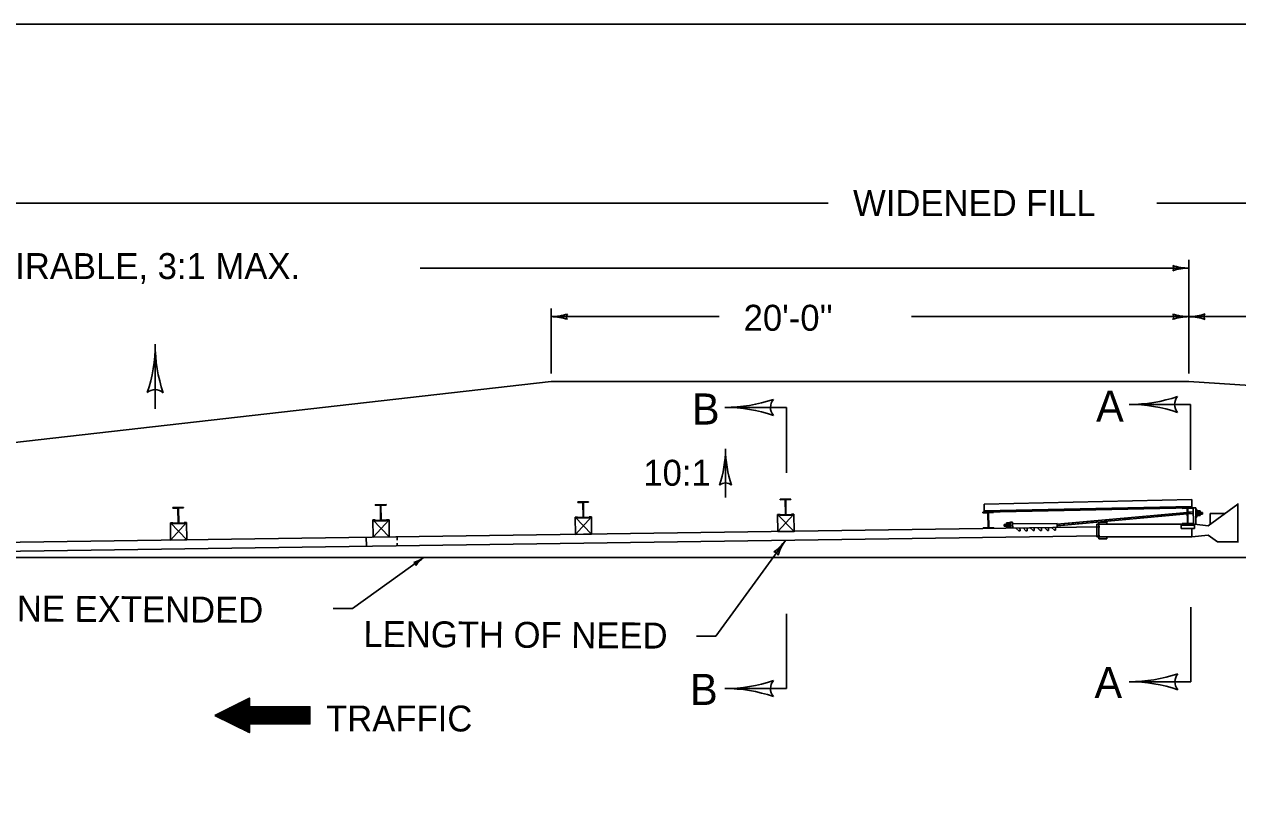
# Model space of a CAD drawing. Extents: x 1007 to 1035.5, y 1000.5 to 1021.5.
# Drawn here: x 1015.78 to 1025.15, y 1015.51 to 1021.5 of the extents above; entities that cross this region are included whole.
import ezdxf

# ---------------------------------------------------------------- set-up
doc = ezdxf.new("R2010")
doc.units = 0
for name, color, linetype in [('Level 1', 7, 'Continuous'), ('Level 10', 7, 'Continuous'), ('Level 11', 7, 'Continuous'), ('Level 2', 7, 'Continuous'), ('Level 6', 7, 'Continuous'), ('Level 7', 7, 'Continuous'), ('Level 8', 7, 'Continuous')]:
    doc.layers.add(name, color=color, linetype=linetype)

msp = doc.modelspace()

# ---------------------------------------------------------------- linework, layer by layer
at = {"layer": 'Level 1'}
for p, q in [((1012.2848, 1020.1198), (1021.9847, 1020.1198)), ((1024.5218, 1020.1198), (1033.4948, 1020.1198)), ((1024.7697, 1018.8073), (1024.7697, 1019.6823)), ((1018.8364, 1019.6198), (1024.7697, 1019.6198)), ((1019.8476, 1018.8073), (1019.8476, 1019.3073)), ((1019.8476, 1019.2448), (1021.1442, 1019.2448)), ((1022.6278, 1019.2448), (1024.7697, 1019.2448)), ((1024.7697, 1019.2448), (1026.9901, 1019.2448)), ((1016.7907, 1018.5336), (1016.7907, 1019.0336)), ((1019.8476, 1018.7448), (1012.2867, 1017.886)), ((1019.8476, 1018.7448), (1024.7697, 1018.7448)), ((1024.7697, 1018.7448), (1030.7671, 1018.3449)), ((1021.6628, 1018.5452), (1021.1883, 1018.5452)), ((1021.6628, 1018.0405), (1021.6628, 1018.5452)), ((1024.7824, 1018.5673), (1024.3079, 1018.5673)), ((1024.7824, 1018.0627), (1024.7824, 1018.5673)), ((1021.193, 1017.851), (1021.193, 1018.226)), ((1016.927, 1017.7721), (1017.0103, 1017.7732)), ((1016.927, 1017.7721), (1016.927, 1017.7682)), ((1017.0103, 1017.7732), (1017.0104, 1017.7693)), ((1018.4899, 1017.7943), (1018.5732, 1017.7954)), ((1018.4899, 1017.7943), (1018.4899, 1017.7904)), ((1018.4899, 1017.7904), (1018.5244, 1017.7909)), ((1018.5311, 1017.6789), (1018.5297, 1017.7857)), ((1018.5351, 1017.679), (1018.5337, 1017.7857)), ((1018.5388, 1017.7911), (1018.5733, 1017.7915)), ((1018.5732, 1017.7954), (1018.5733, 1017.7915)), ((1020.0522, 1017.8157), (1020.1356, 1017.8168)), ((1020.0522, 1017.8157), (1020.0523, 1017.8118)), ((1020.0523, 1017.8118), (1020.0868, 1017.8122)), ((1020.0935, 1017.7003), (1020.092, 1017.8071)), ((1020.0975, 1017.7004), (1020.096, 1017.8071)), ((1020.1011, 1017.8124), (1020.1356, 1017.8129)), ((1020.1356, 1017.8168), (1020.1356, 1017.8129)), ((1021.6146, 1017.8371), (1021.6979, 1017.8382)), ((1021.6146, 1017.8371), (1021.6146, 1017.8331)), ((1021.6146, 1017.8331), (1021.6491, 1017.8336)), ((1021.6558, 1017.7217), (1021.6544, 1017.8284)), ((1021.6598, 1017.7217), (1021.6584, 1017.8285)), ((1021.6635, 1017.8338), (1021.698, 1017.8343)), ((1021.6979, 1017.8382), (1021.698, 1017.8343)), ((1023.189, 1017.7989), (1024.7915, 1017.8339)), ((1023.1897, 1017.7368), (1023.189, 1017.7989)), ((1023.1896, 1017.7469), (1024.792, 1017.7818)), ((1023.1897, 1017.7364), (1024.7922, 1017.7714)), ((1024.7174, 1017.7698), (1024.8007, 1017.771)), ((1024.7922, 1017.77), (1024.7915, 1017.8339)), ((1024.8001, 1017.771), (1024.8002, 1017.7671)), ((1025.1468, 1017.5017), (1025.1468, 1017.8038)), ((1025.1468, 1017.7985), (1025.1468, 1017.5069)), ((1016.927, 1017.7682), (1016.9615, 1017.7686)), ((1016.9682, 1017.6567), (1016.9668, 1017.7635)), ((1016.9722, 1017.6568), (1016.9708, 1017.7635)), ((1016.9759, 1017.7688), (1017.0104, 1017.7693)), ((1018.4725, 1017.544), (1018.5956, 1017.6786)), ((1018.5774, 1017.6783), (1018.5956, 1017.6786)), ((1018.5774, 1017.6783), (1018.5775, 1017.6705)), ((1018.5956, 1017.6786), (1018.5975, 1017.5457)), ((1020.033, 1017.6982), (1020.0512, 1017.6985)), ((1020.033, 1017.6982), (1020.0348, 1017.5654)), ((1020.033, 1017.6982), (1020.1598, 1017.5671)), ((1020.0348, 1017.5654), (1020.158, 1017.6999)), ((1020.0512, 1017.6985), (1020.0514, 1017.6907)), ((1020.0514, 1017.6907), (1020.1398, 1017.6919)), ((1020.0539, 1017.6946), (1020.0884, 1017.6951)), ((1020.0539, 1017.6907), (1020.0539, 1017.6946)), ((1020.1027, 1017.6953), (1020.1372, 1017.6957)), ((1020.1373, 1017.6918), (1020.1372, 1017.6957)), ((1020.1397, 1017.6997), (1020.158, 1017.6999)), ((1020.1397, 1017.6997), (1020.1398, 1017.6919)), ((1020.158, 1017.6999), (1020.1598, 1017.5671)), ((1021.5954, 1017.7196), (1021.6136, 1017.7199)), ((1021.5954, 1017.7196), (1021.5972, 1017.5868)), ((1021.5954, 1017.7196), (1021.7222, 1017.5885)), ((1021.5972, 1017.5868), (1021.7203, 1017.7213)), ((1021.6136, 1017.7199), (1021.6137, 1017.712)), ((1021.6137, 1017.712), (1021.7022, 1017.7132)), ((1021.6162, 1017.716), (1021.6507, 1017.7165)), ((1021.6163, 1017.7121), (1021.6162, 1017.716)), ((1021.6651, 1017.7166), (1021.6996, 1017.7171)), ((1021.6996, 1017.7132), (1021.6996, 1017.7171)), ((1021.7021, 1017.7211), (1021.7203, 1017.7213)), ((1021.7021, 1017.7211), (1021.7022, 1017.7132)), ((1021.7203, 1017.7213), (1021.7222, 1017.5885)), ((1023.1791, 1017.7361), (1023.2625, 1017.7372)), ((1023.1791, 1017.7361), (1023.1792, 1017.7322)), ((1023.1792, 1017.7322), (1023.2137, 1017.7326)), ((1023.2204, 1017.6207), (1023.2189, 1017.7275)), ((1023.2244, 1017.6208), (1023.2229, 1017.7275)), ((1023.228, 1017.7328), (1023.2625, 1017.7333)), ((1023.2625, 1017.7372), (1023.2625, 1017.7333)), ((1024.7174, 1017.7698), (1024.7174, 1017.7659)), ((1024.7174, 1017.7659), (1024.7519, 1017.7664)), ((1024.7586, 1017.6545), (1024.7572, 1017.7612)), ((1024.7626, 1017.6545), (1024.7612, 1017.7613)), ((1024.7663, 1017.7666), (1024.8008, 1017.7671)), ((1016.9077, 1017.6546), (1016.926, 1017.6549)), ((1016.9077, 1017.6546), (1016.9096, 1017.5218)), ((1016.9077, 1017.6546), (1017.0346, 1017.5235)), ((1016.9096, 1017.5218), (1017.0327, 1017.6564)), ((1016.926, 1017.6549), (1016.9261, 1017.6471)), ((1016.9261, 1017.6471), (1017.0146, 1017.6483)), ((1016.9286, 1017.651), (1016.9631, 1017.6515)), ((1016.9287, 1017.6471), (1016.9286, 1017.651)), ((1016.9775, 1017.6517), (1017.012, 1017.6522)), ((1017.012, 1017.6482), (1017.012, 1017.6522)), ((1017.0145, 1017.6561), (1017.0327, 1017.6564)), ((1017.0145, 1017.6561), (1017.0146, 1017.6483)), ((1017.0327, 1017.6564), (1017.0346, 1017.5235)), ((1018.4706, 1017.6769), (1018.4889, 1017.6771)), ((1018.4706, 1017.6769), (1018.4725, 1017.544)), ((1018.4706, 1017.6769), (1018.5975, 1017.5457)), ((1018.4889, 1017.6771), (1018.489, 1017.6693)), ((1018.489, 1017.6693), (1018.5775, 1017.6705)), ((1018.4915, 1017.6732), (1018.526, 1017.6737)), ((1018.4916, 1017.6693), (1018.4915, 1017.6732)), ((1018.5404, 1017.6739), (1018.5749, 1017.6744)), ((1018.5749, 1017.6705), (1018.5749, 1017.6744)), ((1021.5972, 1017.5868), (1021.7222, 1017.5885)), ((1023.1783, 1017.6111), (1023.2667, 1017.6123)), ((1023.1808, 1017.615), (1023.2153, 1017.6155)), ((1023.1808, 1017.6111), (1023.1808, 1017.615)), ((1023.2296, 1017.6157), (1023.2641, 1017.6162)), ((1023.2642, 1017.6122), (1023.2641, 1017.6162)), ((1024.7104, 1017.6454), (1024.7104, 1017.6099)), ((1024.7165, 1017.6448), (1024.805, 1017.646)), ((1024.719, 1017.6488), (1024.7535, 1017.6492)), ((1024.7191, 1017.6448), (1024.719, 1017.6488)), ((1024.7679, 1017.6494), (1024.8024, 1017.6499)), ((1024.8018, 1017.646), (1024.8018, 1017.6499)), ((1024.8141, 1017.6454), (1024.8141, 1017.6099)), ((1016.9096, 1017.5218), (1017.0346, 1017.5235)), ((1018.4725, 1017.544), (1018.5975, 1017.5457)), ((1020.0348, 1017.5654), (1020.1598, 1017.5671)), ((1025.1468, 1017.5069), (1024.99, 1017.5069)), ((1030.7659, 1017.386), (1012.1708, 1017.386)), ((1018.3139, 1016.9945), (1018.8629, 1017.386)), ((1018.1639, 1016.9945), (1018.3139, 1016.9945)), ((1021.6628, 1016.9525), (1021.6628, 1016.5685)), ((1021.6628, 1016.9525), (1021.6628, 1016.3765)), ((1024.7847, 1017.0052), (1024.7847, 1016.6212)), ((1024.7847, 1017.0052), (1024.7847, 1016.4292)), ((1020.9685, 1016.7809), (1021.1185, 1016.7809)), ((1021.6628, 1016.3765), (1021.1883, 1016.3765)), ((1024.7847, 1016.4292), (1024.3102, 1016.4292))]:
    msp.add_line(p, q, dxfattribs=at)
msp.add_lwpolyline([(1017.2513, 1016.1692), (1017.5181, 1016.0363), (1017.5181, 1016.103), (1017.9848, 1016.103), (1017.9848, 1016.2363), (1017.5181, 1016.2363), (1017.5181, 1016.303)], close=True, dxfattribs=at)
for points in [[(1017.4584, 1016.2731), (1017.5181, 1016.2731)], [(1017.4718, 1016.2798), (1017.5181, 1016.2798)], [(1017.4851, 1016.2864), (1017.5181, 1016.2864)], [(1017.4983, 1016.2931), (1017.5181, 1016.2931)], [(1017.5116, 1016.2998), (1017.5181, 1016.2998)], [(1017.2725, 1016.1798), (1017.9848, 1016.1798)], [(1017.2858, 1016.1864), (1017.9848, 1016.1864)], [(1017.2991, 1016.1931), (1017.9848, 1016.1931)], [(1017.3123, 1016.1998), (1017.9848, 1016.1998)], [(1017.3256, 1016.2064), (1017.9848, 1016.2064)], [(1017.3389, 1016.2131), (1017.9848, 1016.2131)], [(1017.3522, 1016.2198), (1017.9848, 1016.2198)], [(1017.3655, 1016.2264), (1017.9848, 1016.2264)], [(1017.3788, 1016.2331), (1017.9848, 1016.2331)], [(1017.3921, 1016.2398), (1017.5181, 1016.2398)], [(1017.4053, 1016.2464), (1017.5181, 1016.2464)], [(1017.4053, 1016.2464), (1017.5181, 1016.2464)], [(1017.4186, 1016.2531), (1017.5181, 1016.2531)], [(1017.4319, 1016.2598), (1017.5181, 1016.2598)], [(1017.4452, 1016.2664), (1017.5181, 1016.2664)], [(1017.2568, 1016.1664), (1017.9848, 1016.1664)], [(1017.2592, 1016.1731), (1017.9848, 1016.1731)], [(1017.2703, 1016.1598), (1017.9848, 1016.1598)], [(1017.2703, 1016.1598), (1017.9848, 1016.1598)], [(1017.2837, 1016.1531), (1017.9848, 1016.1531)], [(1017.2971, 1016.1464), (1017.9848, 1016.1464)], [(1017.3104, 1016.1398), (1017.9848, 1016.1398)], [(1017.3238, 1016.1331), (1017.9848, 1016.1331)], [(1017.3373, 1016.1264), (1017.9848, 1016.1264)], [(1017.3506, 1016.1198), (1017.9848, 1016.1198)], [(1017.3639, 1016.1131), (1017.9848, 1016.1131)], [(1017.3773, 1016.1064), (1017.9848, 1016.1064)], [(1017.3841, 1016.1031), (1017.9848, 1016.1031)], [(1017.3974, 1016.0964), (1017.5181, 1016.0964)], [(1017.4108, 1016.0898), (1017.5181, 1016.0898)], [(1017.4243, 1016.0831), (1017.5181, 1016.0831)], [(1017.4376, 1016.0764), (1017.5181, 1016.0764)], [(1017.4509, 1016.0698), (1017.5181, 1016.0698)], [(1017.4643, 1016.0631), (1017.5181, 1016.0631)], [(1017.4778, 1016.0564), (1017.5181, 1016.0564)], [(1017.4911, 1016.0498), (1017.5181, 1016.0498)], [(1017.5045, 1016.0431), (1017.5181, 1016.0431)], [(1017.5179, 1016.0364), (1017.5181, 1016.0364)]]:
    msp.add_lwpolyline(points, dxfattribs=at)
for centre, radius, start, end in [((1024.621, 1019.6198), 0.0313, 318.7746, 40.89129), ((1024.7697, 1019.2288), 0.3909, 90, 108.66878), ((1024.7697, 1020.0107), 0.3909, 251.34716, 269.99389), ((1024.7697, 1019.2288), 0.3909, 89.98778, 90), ((1019.8476, 1019.6357), 0.391, 269.98778, 270), ((1019.8476, 1019.6357), 0.391, 270, 288.66878), ((1019.8476, 1018.8538), 0.391, 71.34716, 89.99389), ((1019.9963, 1019.2447), 0.0313, 138.7746, 220.89129), ((1024.621, 1019.2448), 0.0313, 318.7746, 40.89129), ((1024.7696, 1018.8538), 0.391, 90, 108.66878), ((1024.7696, 1019.6357), 0.391, 251.34716, 269.99389), ((1024.7696, 1018.8538), 0.391, 89.98778, 90), ((1024.7697, 1019.6357), 0.3909, 269.98778, 270), ((1024.7697, 1019.6357), 0.3909, 270, 288.66878), ((1024.7697, 1018.8538), 0.3909, 71.34716, 89.99389), ((1024.9183, 1019.2447), 0.0313, 138.7746, 220.89129), ((1015.6188, 1019.0336), 1.1719, 341.34716, 359.99389), ((1017.9626, 1019.0336), 1.1719, 179.98778, 180), ((1017.9626, 1019.0336), 1.1719, 180, 198.66878), ((1016.7905, 1018.588), 0.0938, 48.7746, 130.89129), ((1024.3079, 1019.7392), 1.1719, 270, 288.66878), ((1024.7535, 1018.5672), 0.0938, 138.7746, 220.89129), ((1021.1883, 1019.717), 1.1719, 269.98778, 270), ((1021.1883, 1019.717), 1.1719, 270, 288.66878), ((1021.1883, 1017.3733), 1.1719, 71.34716, 89.99389), ((1021.6339, 1018.545), 0.0938, 138.7746, 220.89129), ((1024.3079, 1019.7392), 1.1719, 269.98778, 270), ((1024.3079, 1017.3955), 1.1719, 71.34716, 89.99389), ((1020.314, 1018.226), 0.8789, 341.34716, 359.99389), ((1022.0719, 1018.226), 0.8789, 179.98778, 180), ((1022.0719, 1018.226), 0.8789, 180, 198.66878), ((1021.1929, 1017.8918), 0.0703, 48.7746, 130.89129), ((1018.5245, 1017.7857), 0.0052, 0.78382, 90.78382), ((1018.5388, 1017.7859), 0.0052, 90.78382, 180.78382), ((1020.0869, 1017.807), 0.0052, 0.78382, 90.78382), ((1020.1012, 1017.8072), 0.0052, 90.78382, 180.78382), ((1021.6492, 1017.8284), 0.0052, 0.78382, 90.78382), ((1021.6635, 1017.8286), 0.0052, 90.78382, 180.78382), ((1016.9616, 1017.7634), 0.0052, 0.78382, 90.78382), ((1016.9759, 1017.7636), 0.0052, 90.78382, 180.78382), ((1018.526, 1017.6789), 0.0052, 270.78382, 0.78382), ((1018.5403, 1017.6791), 0.0052, 180.78382, 270.78382), ((1020.0883, 1017.7003), 0.0052, 270.78382, 0.78382), ((1020.1026, 1017.7005), 0.0052, 180.78382, 270.78382), ((1021.6507, 1017.7216), 0.0052, 270.78382, 0.78382), ((1021.665, 1017.7218), 0.0052, 180.78382, 270.78382), ((1023.2138, 1017.7274), 0.0052, 0.78382, 90.78382), ((1023.2281, 1017.7276), 0.0052, 90.78382, 180.78382), ((1024.752, 1017.7612), 0.0052, 0.78382, 90.78382), ((1024.7663, 1017.7614), 0.0052, 90.78382, 180.78382), ((1016.9631, 1017.6567), 0.0052, 270.78382, 0.78382), ((1016.9774, 1017.6569), 0.0052, 180.78382, 270.78382), ((1023.2152, 1017.6207), 0.0052, 270.78382, 0.78382), ((1023.2295, 1017.6209), 0.0052, 180.78382, 270.78382), ((1024.7535, 1017.6544), 0.0052, 270.78382, 0.78382), ((1024.7678, 1017.6546), 0.0052, 180.78382, 270.78382), ((1018.7116, 1017.5982), 0.2606, 286.84039, 305.48712), ((1018.7822, 1017.3285), 0.0209, 354.26783, 76.38452), ((1019.0143, 1017.1738), 0.2606, 125.49323, 144.16201), ((1019.0143, 1017.1738), 0.2606, 125.481, 125.49323), ((1024.3102, 1017.601), 1.1719, 270, 288.66878), ((1024.7558, 1016.429), 0.0938, 138.7746, 220.89129), ((1021.1883, 1017.5484), 1.1719, 269.98778, 270), ((1021.1883, 1017.5484), 1.1719, 270, 288.66878), ((1021.1883, 1015.2046), 1.1719, 71.34716, 89.99389), ((1021.6339, 1016.3764), 0.0938, 138.7746, 220.89129), ((1024.3102, 1017.601), 1.1719, 269.98778, 270), ((1024.3102, 1015.2573), 1.1719, 71.34716, 89.99389)]:
    msp.add_arc(centre, radius, start, end, dxfattribs=at)
at = {"layer": 'Level 10'}
msp.add_line((1007, 1021.5), (1035.5, 1021.5), dxfattribs=at)
at = {"layer": 'Level 11'}
msp.add_lwpolyline([(1007, 1000.5), (1035.5, 1000.5), (1035.5, 1021.5), (1007, 1021.5)], close=True, dxfattribs=at)
at = {"layer": 'Level 2'}
for p, q in [((1024.8028, 1017.771), (1024.8228, 1017.7713)), ((1021.1185, 1016.7809), (1021.6558, 1017.5193))]:
    msp.add_line(p, q, dxfattribs=at)
for centre, radius, start, end in [((1021.3397, 1017.7493), 0.3909, 305.30133, 323.94806), ((1021.9719, 1017.2892), 0.3909, 143.95417, 162.62296), ((1021.9719, 1017.2892), 0.3909, 143.94195, 143.95418), ((1021.5683, 1017.3991), 0.0313, 12.72877, 94.84547)]:
    msp.add_arc(centre, radius, start, end, dxfattribs=at)
at = {"layer": 'Level 6'}
for p, q in [((1024.8229, 1017.758), (1024.8304, 1017.7581)), ((1024.8238, 1017.6985), (1024.8313, 1017.6986)), ((1024.8304, 1017.7581), (1024.8313, 1017.6986)), ((1024.8306, 1017.7461), (1024.8561, 1017.7464)), ((1024.8308, 1017.7341), (1024.8743, 1017.7347)), ((1024.831, 1017.7216), (1024.8745, 1017.7222)), ((1024.8567, 1017.7099), (1024.8311, 1017.7096)), ((1024.8561, 1017.7464), (1024.8567, 1017.7099)), ((1024.8745, 1017.7222), (1024.8743, 1017.7347)), ((1023.3866, 1017.6419), (1023.3431, 1017.6413)), ((1023.3431, 1017.6413), (1023.3433, 1017.6288)), ((1023.3868, 1017.6293), (1023.3433, 1017.6288)), ((1023.3609, 1017.6536), (1023.3864, 1017.6539)), ((1023.3614, 1017.617), (1023.3609, 1017.6536)), ((1023.3869, 1017.6173), (1023.3614, 1017.617)), ((1023.3938, 1017.656), (1023.3863, 1017.6559)), ((1023.387, 1017.6138), (1023.3863, 1017.6559))]:
    msp.add_line(p, q, dxfattribs=at)
at = {"layer": 'Level 7'}
for p, q in [((1024.8045, 1017.6454), (1024.8028, 1017.771)), ((1024.8246, 1017.6422), (1024.8228, 1017.7713)), ((1025.1468, 1017.7986), (1024.9185, 1017.6324)), ((1023.7532, 1017.6436), (1024.7575, 1017.7352)), ((1023.7533, 1017.6311), (1024.7577, 1017.7227)), ((1024.1263, 1017.678), (1024.1329, 1017.6655)), ((1024.1622, 1017.681), (1024.1689, 1017.669)), ((1024.1982, 1017.6845), (1024.2048, 1017.6721)), ((1024.2341, 1017.6875), (1024.2408, 1017.6756)), ((1024.2706, 1017.691), (1024.2768, 1017.6791)), ((1024.3065, 1017.694), (1024.3127, 1017.6821)), ((1024.3425, 1017.6975), (1024.3487, 1017.6857)), ((1024.3784, 1017.7005), (1024.3846, 1017.6887)), ((1024.4144, 1017.704), (1024.4211, 1017.6922)), ((1024.4503, 1017.707), (1024.457, 1017.6952)), ((1024.4863, 1017.7106), (1024.493, 1017.6987)), ((1024.5223, 1017.7136), (1024.529, 1017.7017)), ((1024.5583, 1017.7171), (1024.565, 1017.7052)), ((1024.5948, 1017.7207), (1024.6009, 1017.7082)), ((1024.6307, 1017.7237), (1024.6368, 1017.7117)), ((1024.6667, 1017.7272), (1024.6728, 1017.7147)), ((1024.7026, 1017.7302), (1024.7093, 1017.7183)), ((1024.735, 1017.7333), (1024.7417, 1017.7214)), ((1024.7615, 1017.7356), (1024.8032, 1017.7394)), ((1024.7617, 1017.7231), (1024.8034, 1017.7269)), ((1024.772, 1017.7369), (1024.7788, 1017.725)), ((1024.9335, 1017.6434), (1024.9335, 1017.7264)), ((1024.9335, 1017.7264), (1025.0475, 1017.7264)), ((1012.1698, 1017.4544), (1024.0825, 1017.6238)), ((1023.4093, 1017.6593), (1023.3938, 1017.659)), ((1023.3938, 1017.659), (1023.3944, 1017.6145)), ((1023.4095, 1017.6458), (1023.4093, 1017.6593)), ((1023.753, 1017.6506), (1023.4095, 1017.6458)), ((1023.4095, 1017.6458), (1023.41, 1017.6142)), ((1023.435, 1017.6146), (1023.4573, 1017.5928)), ((1023.4663, 1017.593), (1023.4573, 1017.5928)), ((1023.4663, 1017.593), (1023.466, 1017.615)), ((1023.49, 1017.6153), (1023.5123, 1017.5937)), ((1023.5213, 1017.5938), (1023.5123, 1017.5937)), ((1023.5213, 1017.5938), (1023.521, 1017.6158)), ((1023.545, 1017.6161), (1023.5673, 1017.5944)), ((1023.5763, 1017.5946), (1023.5673, 1017.5944)), ((1023.5763, 1017.5946), (1023.576, 1017.6166)), ((1023.6, 1017.6169), (1023.6223, 1017.5953)), ((1023.6313, 1017.5953), (1023.6223, 1017.5953)), ((1023.6313, 1017.5953), (1023.631, 1017.6173)), ((1023.655, 1017.6177), (1023.6773, 1017.596)), ((1023.6863, 1017.5962), (1023.6773, 1017.596)), ((1023.6863, 1017.5962), (1023.686, 1017.6181)), ((1023.71, 1017.6184), (1023.7323, 1017.5968)), ((1023.7413, 1017.5969), (1023.7323, 1017.5968)), ((1023.7413, 1017.5969), (1023.741, 1017.6189)), ((1023.7535, 1017.6191), (1023.753, 1017.6506)), ((1023.7662, 1017.6448), (1023.7723, 1017.6328)), ((1023.8021, 1017.6483), (1023.8088, 1017.6363)), ((1023.8381, 1017.6513), (1023.8447, 1017.6394)), ((1023.874, 1017.6548), (1023.8802, 1017.6434)), ((1023.91, 1017.6578), (1023.9177, 1017.644)), ((1023.9459, 1017.6613), (1023.9527, 1017.6494)), ((1023.9824, 1017.6644), (1023.9886, 1017.6525)), ((1024.0183, 1017.6679), (1024.0246, 1017.656)), ((1024.0543, 1017.6709), (1024.0605, 1017.659)), ((1024.06, 1017.6454), (1024.06, 1017.5454)), ((1024.06, 1017.6454), (1024.8141, 1017.6454)), ((1024.075, 1017.6604), (1024.1375, 1017.6604)), ((1024.075, 1017.6604), (1024.075, 1017.5304)), ((1024.0903, 1017.6745), (1024.097, 1017.6625)), ((1024.1375, 1017.6604), (1024.1375, 1017.6454)), ((1024.8142, 1017.6354), (1024.7104, 1017.6354)), ((1024.8142, 1017.6099), (1024.7104, 1017.6099)), ((1024.7935, 1017.6099), (1024.7935, 1017.5454)), ((1024.9185, 1017.6324), (1024.8142, 1017.6433)), ((1012.1708, 1017.3844), (1024.0835, 1017.5538)), ((1018.4199, 1017.5433), (1018.4209, 1017.4733)), ((1024.06, 1017.5454), (1024.7935, 1017.5454)), ((1024.075, 1017.5304), (1024.1375, 1017.5304)), ((1024.1375, 1017.5454), (1024.1375, 1017.5304)), ((1024.9185, 1017.5589), (1024.7935, 1017.5454)), ((1024.99, 1017.5069), (1024.9185, 1017.5589))]:
    msp.add_line(p, q, dxfattribs=at)
at = {"layer": 'Level 8'}
for p, q in [((1018.6574, 1017.5467), (1018.6578, 1017.5217)), ((1018.6581, 1017.4987), (1018.6584, 1017.4766))]:
    msp.add_line(p, q, dxfattribs=at)

# ---------------------------------------------------------------- texts
at = {"layer": 'Level 1'}
for s, p in [('WIDENED FILL', (1022.1776, 1020.0208)), ('SLOPE 4:1 DESIRABLE, 3:1 MAX.', (1013.7477, 1019.535)), ("20'-0''", (1021.3328, 1019.1364)), ('10:1', (1020.5587, 1017.9408))]:
    msp.add_text(s, height=0.2, dxfattribs=at).set_placement(p)
for s, p in [('NORMAL GUARDRAIL LINE EXTENDED', (1012.6461, 1016.9115)), ('LENGTH OF NEED', (1018.3975, 1016.6979))]:
    msp.add_text(s, height=0.2, rotation=359.66861, dxfattribs=at).set_placement(p)
at = {"layer": 'Level 7'}
for s, height, p in [('B', 0.24, (1020.9335, 1018.4125)), ('A', 0.24, (1024.0532, 1018.4347)), ('B', 0.24, (1020.9188, 1016.2497)), ('A', 0.24, (1024.0408, 1016.3023)), ('TRAFFIC', 0.2, (1018.1097, 1016.0452))]:
    msp.add_text(s, height=height, dxfattribs=at).set_placement(p)

doc.saveas('drawing.dxf')
